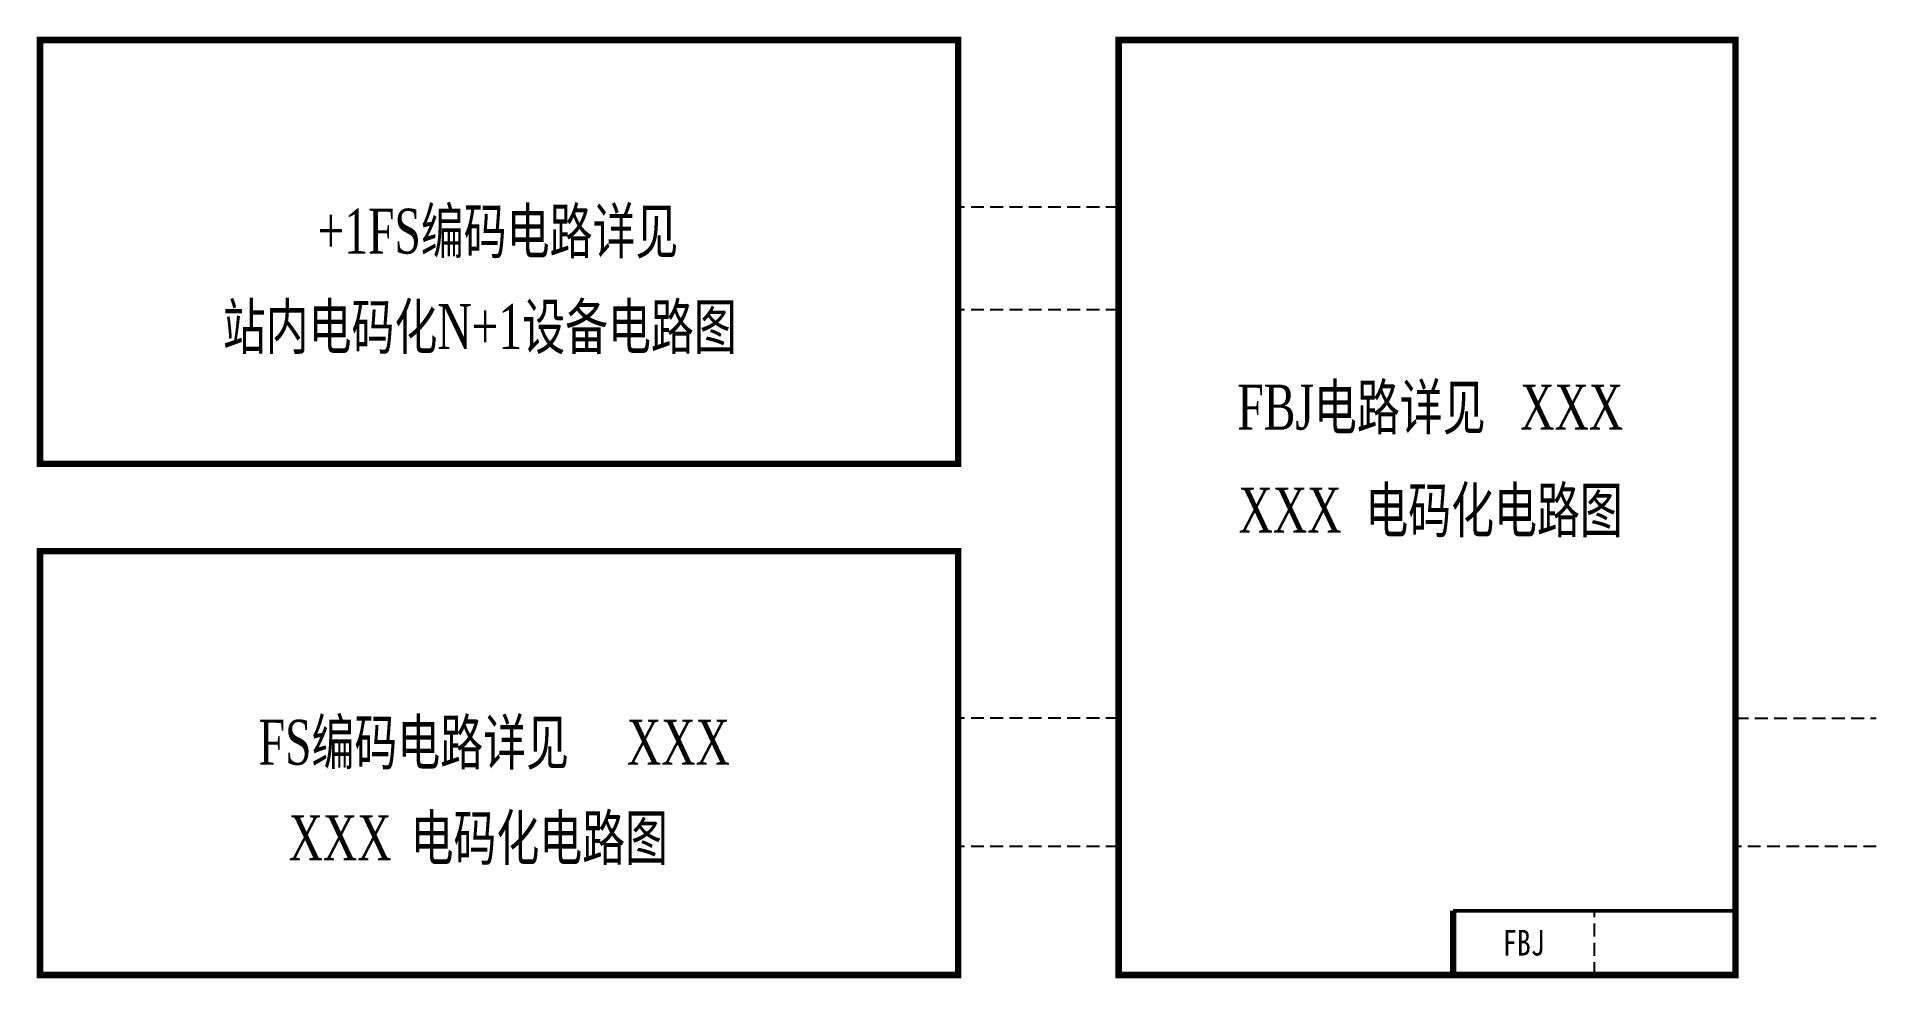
# Model space of a CAD drawing. Header units: millimetres. Extents: x -84 to 59, y -46 to 27.
import ezdxf
from ezdxf.enums import TextEntityAlignment as Align

# ---------------------------------------------------------------- set-up
doc = ezdxf.new("R2010")
doc.units = ezdxf.units.MM
doc.linetypes.add('DASHEDX2', pattern=[1.5, 1, -0.5])
doc.styles.add('CHINESE', font='TIMES.TTF', dxfattribs={"width": 0.7})

msp = doc.modelspace()

# ---------------------------------------------------------------- linework, layer by layer
at = {"color": 7, "linetype": 'DASHEDX2'}
for p, q in [((0, -26), (-12.5, -26)), ((48.05, -26), (59, -26)), ((0, -36), (-12.5, -36)), ((59, -36), (48.05, -36)), ((37.05, -46), (37.05, -41))]:
    msp.add_line(p, q, dxfattribs=at)
for points, const_width in [([(-12.5, 26.82), (-12.5, -6.19), (-84.01, -6.19), (-84.01, 26.82), (-12.5, 26.82)], 0.5), ([(48.05, -44), (48.05, 26.82), (0, 26.82), (0, -46), (48.05, -46), (48.05, -42)], 0.5), ([(-12.5, -12.99), (-12.5, -46), (-84.01, -46), (-84.01, -12.99), (-12.5, -12.99)], 0.5), ([(26.05, -41), (26.05, -46), (48.05, -46)], 0.5), ([(26.05, -41), (48.05, -41), (48.05, -46)], 0.3)]:
    msp.add_lwpolyline(points, dxfattribs=dict(at, const_width=const_width))
for points in [[(0, 13.81), (-12.5, 13.81)], [(0, 5.81), (-12.5, 5.81)]]:
    msp.add_lwpolyline(points, dxfattribs=at)

# ---------------------------------------------------------------- texts
at = {"color": 7, "style": 'CHINESE', "width": 0.7}
for s, p in [('+1FS编码电路详见', (-48.35, 10.19)), ('站内电码化N+1设备电路图', (-49.76, 2.75)), ('FBJ电路详见', (18.91, -3.52)), ('FS编码电路详见', (-54.9, -29.62))]:
    msp.add_text(s, height=3.5, dxfattribs=at).set_placement(p, align=Align.CENTER)
at = {"color": 3, "style": 'CHINESE', "width": 0.7}
for p in [(31.27, -3.52), (-38.3, -29.62)]:
    msp.add_text('XXX', height=3.5, dxfattribs=at).set_placement(p)
for p in [(17.35, -11.54), (-56.63, -37.06)]:
    msp.add_text('XXX', height=3.5, dxfattribs=at).set_placement(p, align=Align.RIGHT)
at = {"color": 7, "style": 'CHINESE', "width": 0.7}
for p in [(19.21, -11.54), (-55.15, -37.06)]:
    msp.add_text('电码化电路图', height=3.5, dxfattribs=at).set_placement(p)
at = {"color": 7, "width": 0.8}
msp.add_text('FBJ', height=2, dxfattribs=at).set_placement((31.55, -43.5), align=Align.MIDDLE)

doc.saveas('drawing.dxf')
